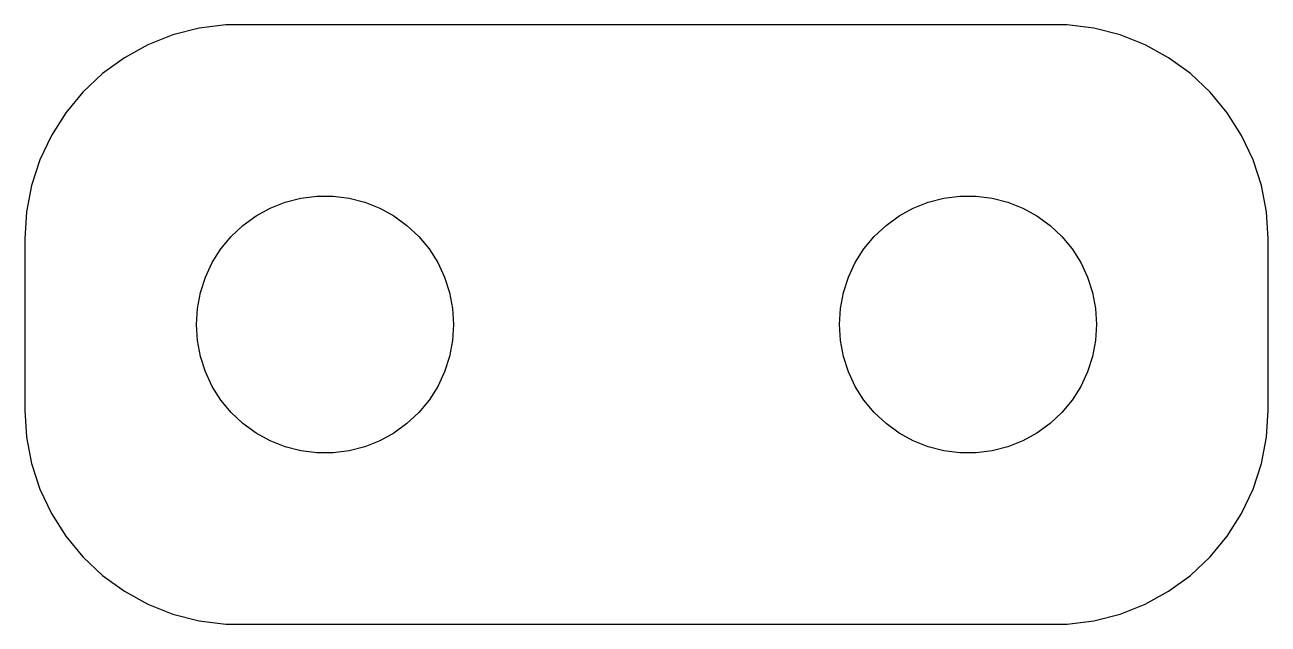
# Model space of a CAD drawing. Header units: metres. Extents: x -7.2 to 7.2, y 44.5 to 75.5.
# Drawn here: x -7.25 to 7.25, y 44.5 to 51.5 of the extents above.
import ezdxf

# ---------------------------------------------------------------- set-up
doc = ezdxf.new("R2010")
doc.units = ezdxf.units.M

msp = doc.modelspace()

# ---------------------------------------------------------------- linework, layer by layer
for p, q in [((-4.90697, 51.4951), (-5.21844, 51.4557)), ((4.90697, 51.4951), (-4.90697, 51.4951)), ((5.21844, 51.4557), (4.90697, 51.4951)), ((-5.52254, 51.3776), (-5.81444, 51.2621)), ((-5.21844, 51.4557), (-5.52254, 51.3776)), ((5.52254, 51.3776), (5.21844, 51.4557)), ((5.81444, 51.2621), (5.52254, 51.3776)), ((-5.81444, 51.2621), (-6.08955, 51.1108)), ((6.08955, 51.1108), (5.81444, 51.2621)), ((-6.08955, 51.1108), (-6.34355, 50.9263)), ((6.34355, 50.9263), (6.08955, 51.1108)), ((-6.34355, 50.9263), (-6.57242, 50.7114)), ((6.57242, 50.7114), (6.34355, 50.9263)), ((-6.57242, 50.7114), (-6.77254, 50.4695)), ((6.77254, 50.4695), (6.57242, 50.7114)), ((-6.77254, 50.4695), (-6.94077, 50.2044)), ((6.94077, 50.2044), (6.77254, 50.4695)), ((-6.94077, 50.2044), (-7.07443, 49.9203)), ((7.07443, 49.9203), (6.94077, 50.2044)), ((-7.07443, 49.9203), (-7.17145, 49.6217)), ((7.17145, 49.6217), (7.07443, 49.9203)), ((-7.17145, 49.6217), (-7.23029, 49.3133)), ((7.23029, 49.3133), (7.17145, 49.6217)), ((-4.21352, 49.4266), (-4.03107, 49.4734)), ((-4.03107, 49.4734), (-3.84418, 49.497)), ((-3.84418, 49.497), (-3.65581, 49.497)), ((-3.65581, 49.497), (-3.46892, 49.4734)), ((-3.46892, 49.4734), (-3.28647, 49.4266)), ((3.28647, 49.4266), (3.46892, 49.4734)), ((3.46892, 49.4734), (3.65581, 49.497)), ((3.65581, 49.497), (3.84418, 49.497)), ((3.84418, 49.497), (4.03107, 49.4734)), ((4.03107, 49.4734), (4.21352, 49.4266)), ((-7.23029, 49.3133), (-7.25, 49)), ((-4.55373, 49.2665), (-4.38866, 49.3572)), ((-4.38866, 49.3572), (-4.21352, 49.4266)), ((-3.28647, 49.4266), (-3.11133, 49.3572)), ((-3.11133, 49.3572), (-2.94626, 49.2665)), ((2.94626, 49.2665), (3.11133, 49.3572)), ((3.11133, 49.3572), (3.28647, 49.4266)), ((4.21352, 49.4266), (4.38866, 49.3572)), ((4.38866, 49.3572), (4.55373, 49.2665)), ((7.25, 49), (7.23029, 49.3133)), ((-4.84344, 49.0268), (-4.70613, 49.1558)), ((-4.70613, 49.1558), (-4.55373, 49.2665)), ((-2.94626, 49.2665), (-2.79385, 49.1558)), ((-2.79385, 49.1558), (-2.65654, 49.0268)), ((2.65654, 49.0268), (2.79385, 49.1558)), ((2.79385, 49.1558), (2.94626, 49.2665)), ((4.55373, 49.2665), (4.70613, 49.1558)), ((4.70613, 49.1558), (4.84344, 49.0268)), ((-4.96352, 48.8817), (-4.84344, 49.0268)), ((-2.65654, 49.0268), (-2.53647, 48.8817)), ((2.53647, 48.8817), (2.65654, 49.0268)), ((4.84344, 49.0268), (4.96352, 48.8817)), ((-7.25, 49), (-7.25, 47)), ((-5.06445, 48.7226), (-4.96352, 48.8817)), ((-2.53647, 48.8817), (-2.43553, 48.7226)), ((2.43553, 48.7226), (2.53647, 48.8817)), ((4.96352, 48.8817), (5.06445, 48.7226)), ((7.25, 47), (7.25, 49)), ((-5.14465, 48.5522), (-5.06445, 48.7226)), ((-2.43553, 48.7226), (-2.35533, 48.5522)), ((2.35533, 48.5522), (2.43553, 48.7226)), ((5.06445, 48.7226), (5.14465, 48.5522)), ((-5.20287, 48.373), (-5.14465, 48.5522)), ((-2.35533, 48.5522), (-2.29712, 48.373)), ((2.29712, 48.373), (2.35533, 48.5522)), ((5.14465, 48.5522), (5.20287, 48.373)), ((-5.23816, 48.188), (-5.20287, 48.373)), ((-2.29712, 48.373), (-2.26183, 48.188)), ((2.26183, 48.188), (2.29712, 48.373)), ((5.20287, 48.373), (5.23816, 48.188)), ((-5.25, 48), (-5.23816, 48.188)), ((-2.26183, 48.188), (-2.25, 48)), ((2.25, 48), (2.26183, 48.188)), ((5.23816, 48.188), (5.25, 48)), ((-5.23816, 47.812), (-5.25, 48)), ((-2.25, 48), (-2.26183, 47.812)), ((2.26183, 47.812), (2.25, 48)), ((5.25, 48), (5.23816, 47.812)), ((-5.20287, 47.627), (-5.23816, 47.812)), ((-2.26183, 47.812), (-2.29712, 47.627)), ((2.29712, 47.627), (2.26183, 47.812)), ((5.23816, 47.812), (5.20287, 47.627)), ((-5.14465, 47.4478), (-5.20287, 47.627)), ((-2.29712, 47.627), (-2.35533, 47.4478)), ((2.35533, 47.4478), (2.29712, 47.627)), ((5.20287, 47.627), (5.14465, 47.4478)), ((-5.06445, 47.2774), (-5.14465, 47.4478)), ((-2.35533, 47.4478), (-2.43553, 47.2774)), ((2.43553, 47.2774), (2.35533, 47.4478)), ((5.14465, 47.4478), (5.06445, 47.2774)), ((-4.96352, 47.1183), (-5.06445, 47.2774)), ((-2.43553, 47.2774), (-2.53647, 47.1183)), ((2.53647, 47.1183), (2.43553, 47.2774)), ((5.06445, 47.2774), (4.96352, 47.1183)), ((-7.25, 47), (-7.23029, 46.6867)), ((-4.84344, 46.9732), (-4.96352, 47.1183)), ((-2.53647, 47.1183), (-2.65654, 46.9732)), ((2.65654, 46.9732), (2.53647, 47.1183)), ((4.96352, 47.1183), (4.84344, 46.9732)), ((7.23029, 46.6867), (7.25, 47)), ((-4.70613, 46.8442), (-4.84344, 46.9732)), ((-4.55373, 46.7335), (-4.70613, 46.8442)), ((-2.79385, 46.8442), (-2.94626, 46.7335)), ((-2.65654, 46.9732), (-2.79385, 46.8442)), ((2.79385, 46.8442), (2.65654, 46.9732)), ((2.94626, 46.7335), (2.79385, 46.8442)), ((4.70613, 46.8442), (4.55373, 46.7335)), ((4.84344, 46.9732), (4.70613, 46.8442)), ((-4.38866, 46.6428), (-4.55373, 46.7335)), ((-2.94626, 46.7335), (-3.11133, 46.6428)), ((3.11133, 46.6428), (2.94626, 46.7335)), ((4.55373, 46.7335), (4.38866, 46.6428)), ((-7.23029, 46.6867), (-7.17145, 46.3783)), ((-4.21352, 46.5734), (-4.38866, 46.6428)), ((-4.03107, 46.5266), (-4.21352, 46.5734)), ((-3.28647, 46.5734), (-3.46892, 46.5266)), ((-3.11133, 46.6428), (-3.28647, 46.5734)), ((3.28647, 46.5734), (3.11133, 46.6428)), ((3.46892, 46.5266), (3.28647, 46.5734)), ((4.21352, 46.5734), (4.03107, 46.5266)), ((4.38866, 46.6428), (4.21352, 46.5734)), ((7.17145, 46.3783), (7.23029, 46.6867)), ((-3.84418, 46.503), (-4.03107, 46.5266)), ((-3.65581, 46.503), (-3.84418, 46.503)), ((-3.46892, 46.5266), (-3.65581, 46.503)), ((3.65581, 46.503), (3.46892, 46.5266)), ((3.84418, 46.503), (3.65581, 46.503)), ((4.03107, 46.5266), (3.84418, 46.503)), ((-7.17145, 46.3783), (-7.07443, 46.0797)), ((7.07443, 46.0797), (7.17145, 46.3783)), ((-7.07443, 46.0797), (-6.94077, 45.7956)), ((6.94077, 45.7956), (7.07443, 46.0797)), ((-6.94077, 45.7956), (-6.77254, 45.5305)), ((6.77254, 45.5305), (6.94077, 45.7956)), ((-6.77254, 45.5305), (-6.57242, 45.2886)), ((6.57242, 45.2886), (6.77254, 45.5305)), ((-6.57242, 45.2886), (-6.34355, 45.0737)), ((6.34355, 45.0737), (6.57242, 45.2886)), ((-6.34355, 45.0737), (-6.08955, 44.8892)), ((6.08955, 44.8892), (6.34355, 45.0737)), ((-6.08955, 44.8892), (-5.81444, 44.7379)), ((5.81444, 44.7379), (6.08955, 44.8892)), ((-5.81444, 44.7379), (-5.52254, 44.6224)), ((5.52254, 44.6224), (5.81444, 44.7379)), ((-5.52254, 44.6224), (-5.21844, 44.5443)), ((-5.21844, 44.5443), (-4.90697, 44.5049)), ((4.90697, 44.5049), (5.21844, 44.5443)), ((5.21844, 44.5443), (5.52254, 44.6224)), ((-4.90697, 44.5049), (4.90697, 44.5049))]:
    msp.add_line(p, q)

doc.saveas('drawing.dxf')
